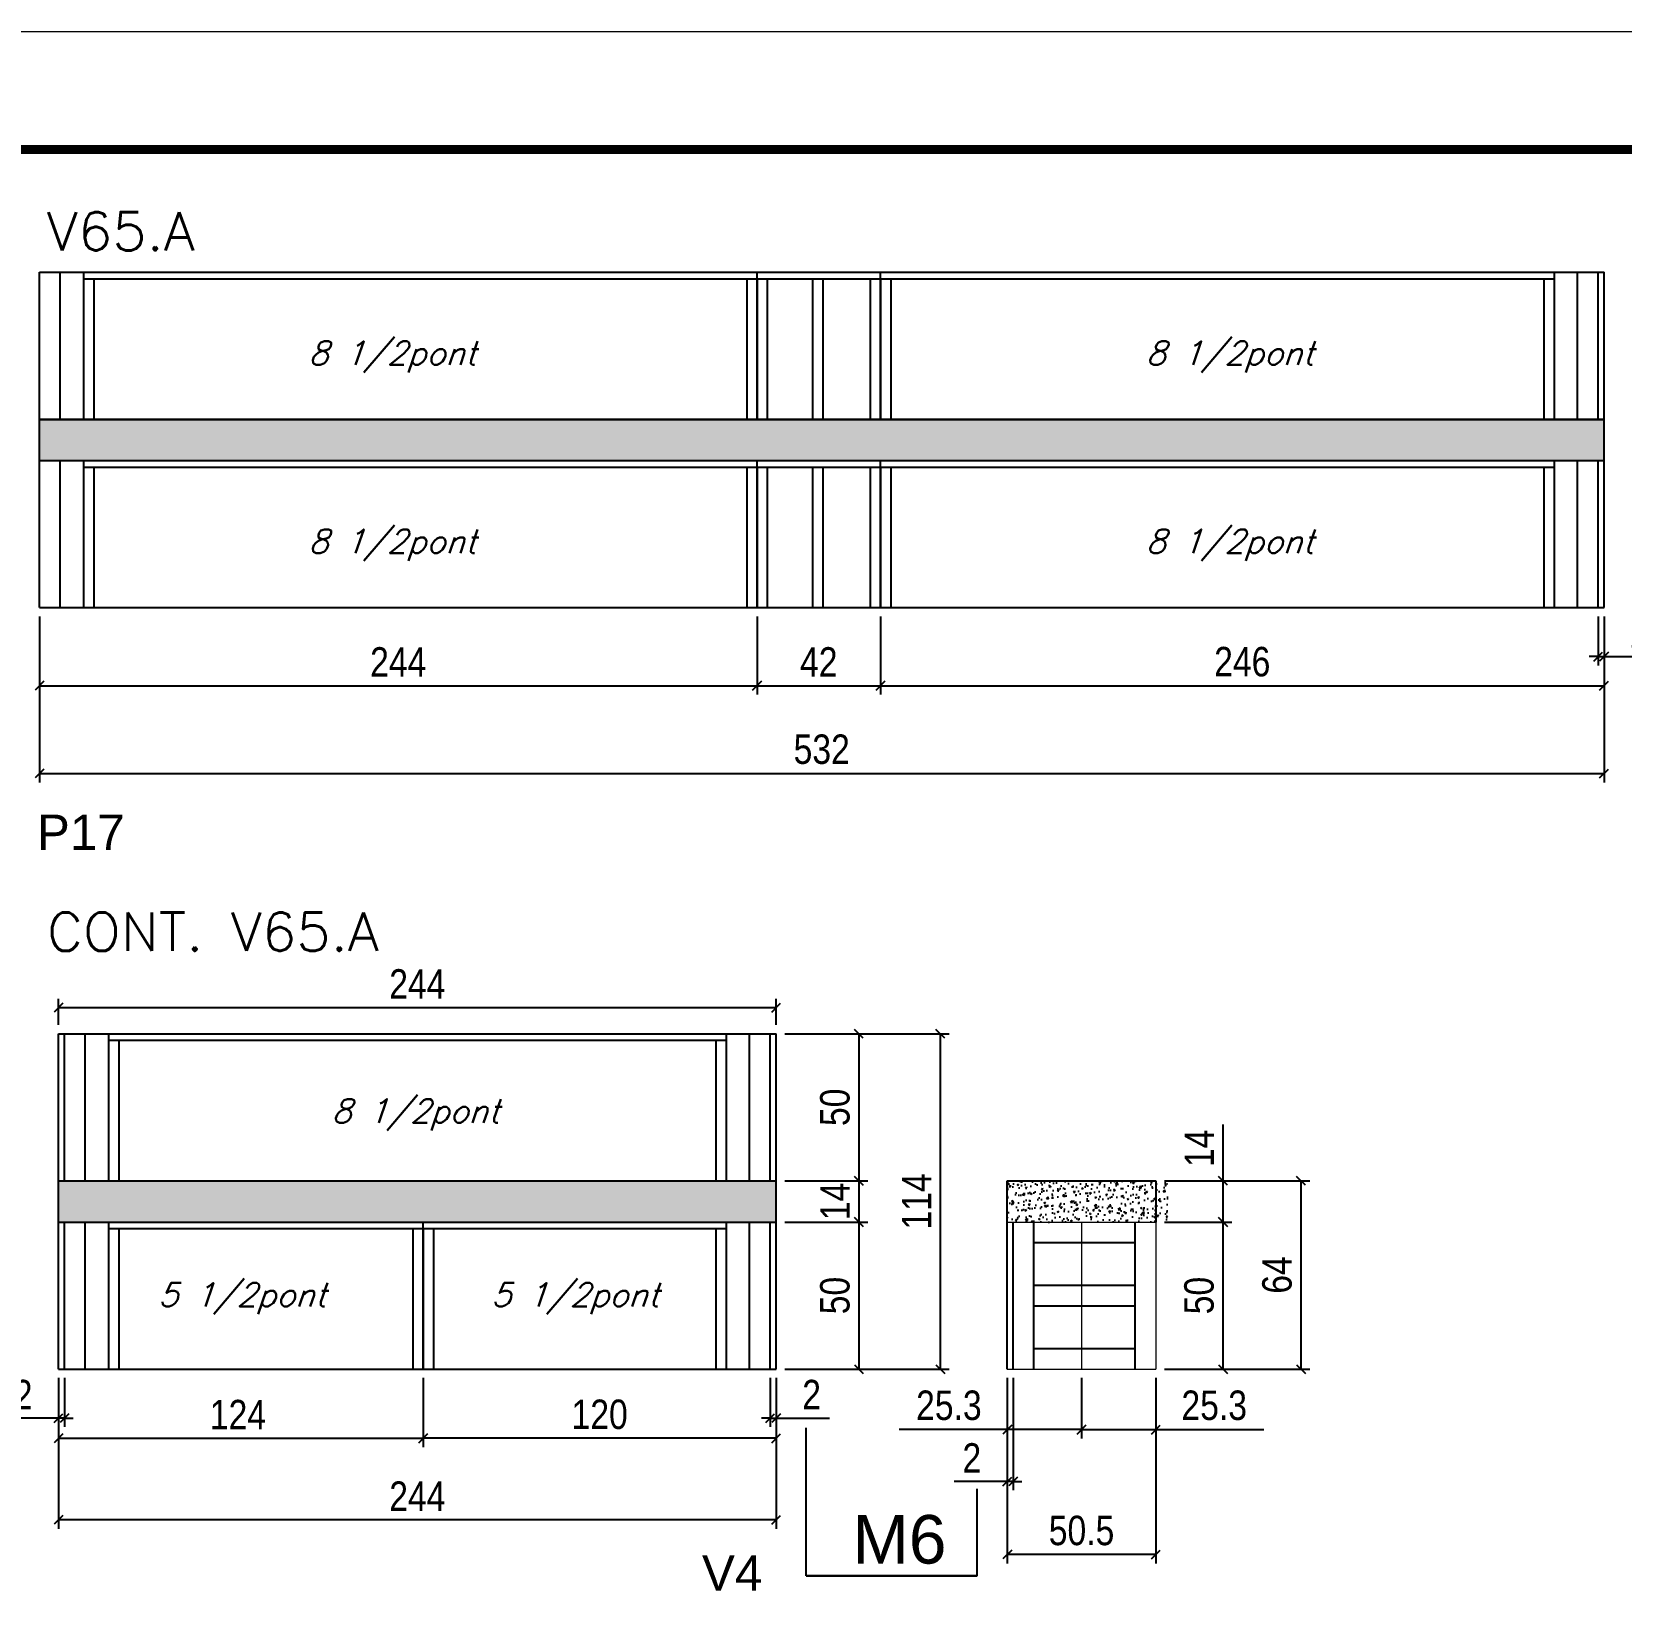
# Model space of a CAD drawing. Header units: millimetres. Extents: x 2921 to 9246, y 316 to 11751.
# Drawn here: x 8086 to 8626, y 1981 to 2514 of the extents above; entities that cross this region are included whole.
import ezdxf

# ---------------------------------------------------------------- set-up
doc = ezdxf.new("R2010")
doc.units = ezdxf.units.MM
doc.linetypes.add('DASHED', pattern=[0.75, 0.5, -0.25])
for name, color, linetype in [('1', 3, 'Continuous'), ('5', 5, 'Continuous'), ('COTA', 241, 'Continuous'), ('NOMENCLATURA', 7, 'Continuous'), ('Painéis', 200, 'Continuous'), ('SARR_2.2x7', 40, 'Continuous'), ('SARR_3.5x7', 81, 'Continuous'), ('texto', 7, 'Continuous')]:
    doc.layers.add(name, color=color, linetype=linetype)
for name, color, linetype, lineweight in [('Folhas', 255, 'Continuous', 9), ('SARRAFO DE PRESSAO', 251, 'DASHED', 9), ('Texto Seção', 7, 'Continuous', 15)]:
    doc.layers.add(name, color=color, linetype=linetype, lineweight=lineweight)
doc.styles.add('COTA TECNICA', font='techl___.ttf', dxfattribs={"height": 10})
doc.styles.add('REGUA-120', font='ROMANS.shx', dxfattribs={"height": 15})
doc.styles.add('Romans', font='romans.shx')
doc.styles.get("Standard").update_dxf_attribs({"font": 'arial.ttf'})
doc.dimstyles.new('PAINEL', dxfattribs={"dimtxt": 10, "dimasz": 3, "dimexe": 3, "dimexo": 3, "dimgap": 3, "dimtad": 1, "dimdec": 1, "dimzin": 12, "dimdsep": 46, "dimtxsty": 'COTA TECNICA', "dimblk1": 'OBLIQUE', "dimblk2": 'OBLIQUE', "dimsah": 1, "dimcen": 0.9, "dimclrd": 4, "dimclre": 4, "dimclrt": 240, "dimadec": 1, "dimazin": 3, "dimtfac": 1, "dimtdec": 1, "dimtmove": 0, "dimatfit": 3, "dimfxl": 1, "dimtolj": 1, "dimtzin": 12, "dimarcsym": 0})

# ---------------------------------------------------------------- blocks, each defined once
blk = doc.blocks.new('9999999999')
at = {"layer": 'Folhas'}
blk.add_lwpolyline([(98138.98, 34190.21), (99623.98, 34190.21), (99623.98, 35240.21), (98138.98, 35240.21)], close=True, dxfattribs=at)
at = {"layer": 'Folhas', "color": 30, "const_width": 3}
blk.add_lwpolyline([(98213.98, 34230.21), (99583.98, 34230.21), (99583.98, 35200.21), (98213.98, 35200.21)], close=True, dxfattribs=at)
blk = doc.blocks.new('_Oblique')
at = {"layer": '1', "color": 0, "lineweight": -2}
blk.add_line((-0.5, -0.5), (0.5, 0.5), dxfattribs=at)
blk = doc.blocks.new('*D631')
at = {"layer": 'COTA', "color": 4, "linetype": 'ByBlock', "lineweight": -2, "transparency": 16777216}
for p, q in [((8088.21, 2315.73), (8088.21, 2289.19)), ((8332.21, 2315.73), (8332.21, 2289.19)), ((8088.21, 2292.19), (8332.21, 2292.19))]:
    blk.add_line(p, q, dxfattribs=at)
at = {"layer": 'Defpoints', "color": 0, "linetype": 'ByBlock', "transparency": 16777216}
for p in [(8088.21, 2318.73), (8332.21, 2318.73), (8332.21, 2292.19)]:
    blk.add_point(p, dxfattribs=at)
at = {"layer": 'COTA', "color": 4, "linetype": 'ByBlock', "lineweight": -2, "transparency": 16777216, "xscale": 3, "yscale": 3, "zscale": 3, "rotation": 180}
blk.add_blockref('_Oblique', (8088.21, 2292.19), dxfattribs=at)
at = {"layer": 'COTA', "color": 4, "linetype": 'ByBlock', "lineweight": -2, "transparency": 16777216, "xscale": 3, "yscale": 3, "zscale": 3}
blk.add_blockref('_Oblique', (8332.21, 2292.19), dxfattribs=at)
at = {"layer": 'COTA', "color": 240, "linetype": 'ByBlock', "transparency": 16777216, "insert": (8210.21, 2300.27), "char_height": 10, "attachment_point": 5, "style": 'COTA TECNICA'}
blk.add_mtext('\\A1;244', dxfattribs=at)
blk = doc.blocks.new('*D632')
at = {"layer": 'COTA', "color": 4, "linetype": 'ByBlock', "lineweight": -2, "transparency": 16777216}
for p, q in [((8374.21, 2315.73), (8374.21, 2289.19)), ((8620.21, 2315.73), (8620.21, 2289.19)), ((8374.21, 2292.19), (8620.21, 2292.19))]:
    blk.add_line(p, q, dxfattribs=at)
at = {"layer": 'Defpoints', "color": 0, "linetype": 'ByBlock', "transparency": 16777216}
for p in [(8374.21, 2318.73), (8620.21, 2318.73), (8620.21, 2292.19)]:
    blk.add_point(p, dxfattribs=at)
at = {"layer": 'COTA', "color": 4, "linetype": 'ByBlock', "lineweight": -2, "transparency": 16777216, "xscale": 3, "yscale": 3, "zscale": 3, "rotation": 180}
blk.add_blockref('_Oblique', (8374.21, 2292.19), dxfattribs=at)
at = {"layer": 'COTA', "color": 4, "linetype": 'ByBlock', "lineweight": -2, "transparency": 16777216, "xscale": 3, "yscale": 3, "zscale": 3}
blk.add_blockref('_Oblique', (8620.21, 2292.19), dxfattribs=at)
at = {"layer": 'COTA', "color": 240, "linetype": 'ByBlock', "transparency": 16777216, "insert": (8497.21, 2300.3), "char_height": 10, "width": 210.731, "attachment_point": 5, "style": 'COTA TECNICA'}
blk.add_mtext('\\A1;246', dxfattribs=at)
blk = doc.blocks.new('*D1082')
at = {"layer": 'COTA', "color": 4, "linetype": 'ByBlock', "lineweight": -2, "transparency": 16777216}
for p, q in [((8088.21, 2315.73), (8088.21, 2259.31)), ((8620.21, 2315.73), (8620.21, 2259.31)), ((8088.21, 2262.31), (8620.21, 2262.31))]:
    blk.add_line(p, q, dxfattribs=at)
at = {"layer": 'Defpoints', "color": 0, "linetype": 'ByBlock', "transparency": 16777216}
for p in [(8088.21, 2318.73), (8620.21, 2318.73), (8620.21, 2262.31)]:
    blk.add_point(p, dxfattribs=at)
at = {"layer": 'COTA', "color": 4, "linetype": 'ByBlock', "lineweight": -2, "transparency": 16777216, "xscale": 3, "yscale": 3, "zscale": 3, "rotation": 180}
blk.add_blockref('_Oblique', (8088.21, 2262.31), dxfattribs=at)
at = {"layer": 'COTA', "color": 4, "linetype": 'ByBlock', "lineweight": -2, "transparency": 16777216, "xscale": 3, "yscale": 3, "zscale": 3}
blk.add_blockref('_Oblique', (8620.21, 2262.31), dxfattribs=at)
at = {"layer": 'COTA', "color": 240, "linetype": 'ByBlock', "transparency": 16777216, "insert": (8354.21, 2270.53), "char_height": 10, "attachment_point": 5, "style": 'COTA TECNICA'}
blk.add_mtext('\\A1;532', dxfattribs=at)
blk = doc.blocks.new('*D633')
at = {"layer": 'COTA', "color": 4, "linetype": 'ByBlock', "lineweight": -2, "transparency": 16777216}
for p, q in [((8332.21, 2315.73), (8332.21, 2289.19)), ((8374.21, 2315.73), (8374.21, 2289.19)), ((8332.21, 2292.19), (8374.21, 2292.19))]:
    blk.add_line(p, q, dxfattribs=at)
at = {"layer": 'Defpoints', "color": 0, "linetype": 'ByBlock', "transparency": 16777216}
for p in [(8332.21, 2318.73), (8374.21, 2318.73), (8374.21, 2292.19)]:
    blk.add_point(p, dxfattribs=at)
at = {"layer": 'COTA', "color": 4, "linetype": 'ByBlock', "lineweight": -2, "transparency": 16777216, "xscale": 3, "yscale": 3, "zscale": 3, "rotation": 180}
blk.add_blockref('_Oblique', (8332.21, 2292.19), dxfattribs=at)
at = {"layer": 'COTA', "color": 4, "linetype": 'ByBlock', "lineweight": -2, "transparency": 16777216, "xscale": 3, "yscale": 3, "zscale": 3}
blk.add_blockref('_Oblique', (8374.21, 2292.19), dxfattribs=at)
at = {"layer": 'COTA', "color": 240, "linetype": 'ByBlock', "transparency": 16777216, "insert": (8353.21, 2300.27), "char_height": 10, "attachment_point": 5, "style": 'COTA TECNICA'}
blk.add_mtext('\\A1;42', dxfattribs=at)
blk = doc.blocks.new('*D635')
at = {"layer": 'COTA', "color": 4, "linetype": 'ByBlock', "lineweight": -2, "transparency": 16777216}
for p, q in [((8618.21, 2315.73), (8618.21, 2299.07)), ((8620.21, 2315.73), (8620.21, 2299.07)), ((8618.21, 2302.07), (8615.21, 2302.07)), ((8618.21, 2302.07), (8620.21, 2302.07)), ((8620.21, 2302.07), (8638.32, 2302.07))]:
    blk.add_line(p, q, dxfattribs=at)
at = {"layer": 'Defpoints', "color": 0, "linetype": 'ByBlock', "transparency": 16777216}
for p in [(8618.21, 2318.73), (8620.21, 2318.73), (8620.21, 2302.07)]:
    blk.add_point(p, dxfattribs=at)
at = {"layer": 'COTA', "color": 4, "linetype": 'ByBlock', "lineweight": -2, "transparency": 16777216, "xscale": 3, "yscale": 3, "zscale": 3}
blk.add_blockref('_Oblique', (8618.21, 2302.07), dxfattribs=at)
at = {"layer": 'COTA', "color": 4, "linetype": 'ByBlock', "lineweight": -2, "transparency": 16777216, "xscale": 3, "yscale": 3, "zscale": 3, "rotation": 180}
blk.add_blockref('_Oblique', (8620.21, 2302.07), dxfattribs=at)
at = {"layer": 'COTA', "color": 240, "linetype": 'ByBlock', "transparency": 16777216, "insert": (8632.27, 2310.07), "char_height": 10, "attachment_point": 5, "style": 'COTA TECNICA'}
blk.add_mtext('\\A1;2', dxfattribs=at)
blk = doc.blocks.new('*D649')
at = {"layer": 'Defpoints', "color": 0, "transparency": 16777216}
for p in [(8338.71, 2173.85), (8338.71, 2059.85), (8394.53, 2059.85)]:
    blk.add_point(p, dxfattribs=at)
at = {"layer": 'Painéis', "color": 4, "lineweight": -2, "transparency": 16777216}
for p, q in [((8341.71, 2173.85), (8397.53, 2173.85)), ((8394.53, 2173.85), (8394.53, 2059.85)), ((8341.71, 2059.85), (8397.53, 2059.85))]:
    blk.add_line(p, q, dxfattribs=at)
at = {"layer": 'Painéis', "color": 4, "lineweight": -2, "transparency": 16777216, "xscale": 3, "yscale": 3, "zscale": 3}
for p, rotation in [((8394.53, 2173.85), 90), ((8394.53, 2059.85), 270)]:
    blk.add_blockref('_Oblique', p, dxfattribs=dict(at, rotation=rotation))
at = {"layer": 'Painéis', "color": 240, "lineweight": 5, "transparency": 16777216, "insert": (8386.46, 2116.85), "char_height": 10, "attachment_point": 5, "rotation": 90, "style": 'COTA TECNICA'}
blk.add_mtext('\\A1;114', dxfattribs=at)
blk = doc.blocks.new('*D650')
at = {"layer": 'COTA', "color": 4, "linetype": 'ByBlock', "lineweight": -2, "transparency": 16777216}
for p, q in [((8094.71, 2056.85), (8094.71, 2033.31)), ((8218.71, 2056.85), (8218.71, 2033.31)), ((8094.71, 2036.31), (8218.71, 2036.31))]:
    blk.add_line(p, q, dxfattribs=at)
at = {"layer": 'Defpoints', "color": 0, "linetype": 'ByBlock', "transparency": 16777216}
for p in [(8094.71, 2059.85), (8218.71, 2059.85), (8218.71, 2036.31)]:
    blk.add_point(p, dxfattribs=at)
at = {"layer": 'COTA', "color": 4, "linetype": 'ByBlock', "lineweight": -2, "transparency": 16777216, "xscale": 3, "yscale": 3, "zscale": 3, "rotation": 180}
blk.add_blockref('_Oblique', (8094.71, 2036.31), dxfattribs=at)
at = {"layer": 'COTA', "color": 4, "linetype": 'ByBlock', "lineweight": -2, "transparency": 16777216, "xscale": 3, "yscale": 3, "zscale": 3}
blk.add_blockref('_Oblique', (8218.71, 2036.31), dxfattribs=at)
at = {"layer": 'COTA', "color": 240, "linetype": 'ByBlock', "transparency": 16777216, "insert": (8155.71, 2044.38), "char_height": 10, "width": 165.5951, "attachment_point": 5, "style": 'COTA TECNICA'}
blk.add_mtext('\\A1;124 ', dxfattribs=at)
blk = doc.blocks.new('*D651')
at = {"layer": 'COTA', "color": 4, "lineweight": -2, "transparency": 16777216}
for p, q in [((8218.71, 2056.85), (8218.71, 2033.31)), ((8338.71, 2056.85), (8338.71, 2033.31)), ((8338.71, 2036.31), (8218.71, 2036.31))]:
    blk.add_line(p, q, dxfattribs=at)
at = {"layer": 'Defpoints', "color": 0, "transparency": 16777216}
for p in [(8218.71, 2059.85), (8338.71, 2059.85), (8218.71, 2036.31)]:
    blk.add_point(p, dxfattribs=at)
at = {"layer": 'COTA', "color": 4, "lineweight": -2, "transparency": 16777216, "xscale": 3, "yscale": 3, "zscale": 3, "rotation": 180}
blk.add_blockref('_Oblique', (8218.71, 2036.31), dxfattribs=at)
at = {"layer": 'COTA', "color": 4, "lineweight": -2, "transparency": 16777216, "xscale": 3, "yscale": 3, "zscale": 3}
blk.add_blockref('_Oblique', (8338.71, 2036.31), dxfattribs=at)
at = {"layer": 'COTA', "color": 240, "transparency": 16777216, "insert": (8278.71, 2044.41), "char_height": 10, "attachment_point": 5, "style": 'COTA TECNICA'}
blk.add_mtext('\\A1;120', dxfattribs=at)
blk = doc.blocks.new('*D652')
at = {"layer": 'Defpoints', "color": 0, "transparency": 16777216}
for p in [(8094.71, 2059.85), (8338.71, 2059.85), (8094.71, 2008.58)]:
    blk.add_point(p, dxfattribs=at)
at = {"layer": 'Painéis', "color": 4, "lineweight": -2, "transparency": 16777216}
for p, q in [((8094.71, 2056.85), (8094.71, 2005.58)), ((8338.71, 2056.85), (8338.71, 2005.58)), ((8338.71, 2008.58), (8094.71, 2008.58))]:
    blk.add_line(p, q, dxfattribs=at)
at = {"layer": 'Painéis', "color": 4, "lineweight": -2, "transparency": 16777216, "xscale": 3, "yscale": 3, "zscale": 3, "rotation": 180}
blk.add_blockref('_Oblique', (8094.71, 2008.58), dxfattribs=at)
at = {"layer": 'Painéis', "color": 4, "lineweight": -2, "transparency": 16777216, "xscale": 3, "yscale": 3, "zscale": 3}
blk.add_blockref('_Oblique', (8338.71, 2008.58), dxfattribs=at)
at = {"layer": 'Painéis', "color": 240, "lineweight": 5, "transparency": 16777216, "insert": (8216.71, 2016.66), "char_height": 10, "attachment_point": 5, "style": 'COTA TECNICA'}
blk.add_mtext('\\A1;244', dxfattribs=at)
blk = doc.blocks.new('*D653')
at = {"layer": 'COTA', "color": 4, "linetype": 'ByBlock', "lineweight": -2, "transparency": 16777216}
for p, q in [((8094.71, 2056.85), (8094.71, 2040.19)), ((8096.71, 2056.85), (8096.71, 2040.19)), ((8094.71, 2043.19), (8076.6, 2043.19)), ((8096.71, 2043.19), (8094.71, 2043.19)), ((8096.71, 2043.19), (8099.71, 2043.19))]:
    blk.add_line(p, q, dxfattribs=at)
at = {"layer": 'Defpoints', "color": 0, "linetype": 'ByBlock', "transparency": 16777216}
for p in [(8094.71, 2059.85), (8096.71, 2059.85), (8094.71, 2043.19)]:
    blk.add_point(p, dxfattribs=at)
at = {"layer": 'COTA', "color": 4, "linetype": 'ByBlock', "lineweight": -2, "transparency": 16777216, "xscale": 3, "yscale": 3, "zscale": 3}
blk.add_blockref('_Oblique', (8094.71, 2043.19), dxfattribs=at)
at = {"layer": 'COTA', "color": 4, "linetype": 'ByBlock', "lineweight": -2, "transparency": 16777216, "xscale": 3, "yscale": 3, "zscale": 3, "rotation": 180}
blk.add_blockref('_Oblique', (8096.71, 2043.19), dxfattribs=at)
at = {"layer": 'COTA', "color": 240, "linetype": 'ByBlock', "transparency": 16777216, "insert": (8082.66, 2051.19), "char_height": 10, "attachment_point": 5, "style": 'COTA TECNICA'}
blk.add_mtext('\\A1;2', dxfattribs=at)
blk = doc.blocks.new('*D640')
at = {"layer": 'Defpoints', "color": 0, "transparency": 16777216}
for p in [(8094.71, 2182.72), (8094.71, 2173.85), (8338.71, 2173.85)]:
    blk.add_point(p, dxfattribs=at)
at = {"layer": 'Painéis', "color": 4, "lineweight": -2, "transparency": 16777216}
for p, q in [((8094.71, 2176.85), (8094.71, 2185.72)), ((8338.71, 2176.85), (8338.71, 2185.72)), ((8338.71, 2182.72), (8094.71, 2182.72))]:
    blk.add_line(p, q, dxfattribs=at)
at = {"layer": 'Painéis', "color": 4, "lineweight": -2, "transparency": 16777216, "xscale": 3, "yscale": 3, "zscale": 3, "rotation": 180}
blk.add_blockref('_Oblique', (8094.71, 2182.72), dxfattribs=at)
at = {"layer": 'Painéis', "color": 4, "lineweight": -2, "transparency": 16777216, "xscale": 3, "yscale": 3, "zscale": 3}
blk.add_blockref('_Oblique', (8338.71, 2182.72), dxfattribs=at)
at = {"layer": 'Painéis', "color": 240, "lineweight": 5, "transparency": 16777216, "insert": (8216.71, 2190.8), "char_height": 10, "attachment_point": 5, "style": 'COTA TECNICA'}
blk.add_mtext('\\A1;244', dxfattribs=at)
blk = doc.blocks.new('*D641')
at = {"layer": 'COTA', "color": 4, "linetype": 'ByBlock', "lineweight": -2, "transparency": 16777216}
for p, q in [((8417.31, 2056.85), (8417.31, 2018.65)), ((8419.31, 2056.85), (8419.31, 2018.65)), ((8417.31, 2021.65), (8399.2, 2021.65)), ((8419.31, 2021.65), (8417.31, 2021.65)), ((8419.31, 2021.65), (8422.31, 2021.65))]:
    blk.add_line(p, q, dxfattribs=at)
at = {"layer": 'Defpoints', "color": 0, "linetype": 'ByBlock', "transparency": 16777216}
for p in [(8417.31, 2059.85), (8419.31, 2059.85), (8417.31, 2021.65)]:
    blk.add_point(p, dxfattribs=at)
at = {"layer": 'COTA', "color": 4, "linetype": 'ByBlock', "lineweight": -2, "transparency": 16777216, "xscale": 3, "yscale": 3, "zscale": 3}
blk.add_blockref('_Oblique', (8417.31, 2021.65), dxfattribs=at)
at = {"layer": 'COTA', "color": 4, "linetype": 'ByBlock', "lineweight": -2, "transparency": 16777216, "xscale": 3, "yscale": 3, "zscale": 3, "rotation": 180}
blk.add_blockref('_Oblique', (8419.31, 2021.65), dxfattribs=at)
at = {"layer": 'COTA', "color": 240, "linetype": 'ByBlock', "transparency": 16777216, "insert": (8405.26, 2029.65), "char_height": 10, "attachment_point": 5, "style": 'COTA TECNICA'}
blk.add_mtext('\\A1;2', dxfattribs=at)
blk = doc.blocks.new('*D1083')
at = {"layer": 'Defpoints', "color": 0, "transparency": 16777216}
for p in [(8417.31, 2059.85), (8442.56, 2059.85), (8442.56, 2039.28)]:
    blk.add_point(p, dxfattribs=at)
at = {"layer": 'Painéis', "color": 4, "lineweight": -2, "transparency": 16777216}
for p, q in [((8417.31, 2056.85), (8417.31, 2036.28)), ((8442.56, 2056.85), (8442.56, 2036.28)), ((8417.31, 2039.28), (8380.59, 2039.28)), ((8442.56, 2039.28), (8417.31, 2039.28))]:
    blk.add_line(p, q, dxfattribs=at)
at = {"layer": 'Painéis', "color": 4, "lineweight": -2, "transparency": 16777216, "xscale": 3, "yscale": 3, "zscale": 3, "rotation": 180}
blk.add_blockref('_Oblique', (8417.31, 2039.28), dxfattribs=at)
at = {"layer": 'Painéis', "color": 4, "lineweight": -2, "transparency": 16777216, "xscale": 3, "yscale": 3, "zscale": 3}
blk.add_blockref('_Oblique', (8442.56, 2039.28), dxfattribs=at)
at = {"layer": 'Painéis', "color": 240, "lineweight": 5, "transparency": 16777216, "insert": (8397.45, 2047.49), "char_height": 10, "attachment_point": 5, "style": 'COTA TECNICA'}
blk.add_mtext('\\A1;25.3', dxfattribs=at)
blk = doc.blocks.new('*D1084')
at = {"layer": 'Defpoints', "color": 0, "transparency": 16777216}
for p in [(8442.56, 2059.85), (8467.81, 2059.85), (8442.56, 2039.28)]:
    blk.add_point(p, dxfattribs=at)
at = {"layer": 'Painéis', "color": 4, "lineweight": -2, "transparency": 16777216}
for p, q in [((8442.56, 2056.85), (8442.56, 2036.28)), ((8467.81, 2056.85), (8467.81, 2036.28)), ((8442.56, 2039.28), (8467.81, 2039.28)), ((8467.81, 2039.28), (8504.53, 2039.28))]:
    blk.add_line(p, q, dxfattribs=at)
at = {"layer": 'Painéis', "color": 4, "lineweight": -2, "transparency": 16777216, "xscale": 3, "yscale": 3, "zscale": 3, "rotation": 180}
blk.add_blockref('_Oblique', (8442.56, 2039.28), dxfattribs=at)
at = {"layer": 'Painéis', "color": 4, "lineweight": -2, "transparency": 16777216, "xscale": 3, "yscale": 3, "zscale": 3}
blk.add_blockref('_Oblique', (8467.81, 2039.28), dxfattribs=at)
at = {"layer": 'Painéis', "color": 240, "lineweight": 5, "transparency": 16777216, "insert": (8487.67, 2047.49), "char_height": 10, "attachment_point": 5, "style": 'COTA TECNICA'}
blk.add_mtext('\\A1;25.3', dxfattribs=at)
blk = doc.blocks.new('*D642')
at = {"layer": 'Defpoints', "color": 0, "transparency": 16777216}
for p in [(8417.31, 2059.85), (8467.81, 2059.85), (8417.31, 1996.81)]:
    blk.add_point(p, dxfattribs=at)
at = {"layer": 'Painéis', "color": 4, "lineweight": -2, "transparency": 16777216}
for p, q in [((8417.31, 2056.85), (8417.31, 1993.81)), ((8467.81, 2056.85), (8467.81, 1993.81)), ((8467.81, 1996.81), (8417.31, 1996.81))]:
    blk.add_line(p, q, dxfattribs=at)
at = {"layer": 'Painéis', "color": 4, "lineweight": -2, "transparency": 16777216, "xscale": 3, "yscale": 3, "zscale": 3, "rotation": 180}
blk.add_blockref('_Oblique', (8417.31, 1996.81), dxfattribs=at)
at = {"layer": 'Painéis', "color": 4, "lineweight": -2, "transparency": 16777216, "xscale": 3, "yscale": 3, "zscale": 3}
blk.add_blockref('_Oblique', (8467.81, 1996.81), dxfattribs=at)
at = {"layer": 'Painéis', "color": 240, "lineweight": 5, "transparency": 16777216, "insert": (8442.56, 2004.92), "char_height": 10, "attachment_point": 5, "style": 'COTA TECNICA'}
blk.add_mtext('\\A1;50.5', dxfattribs=at)
blk = doc.blocks.new('*D643')
at = {"layer": 'COTA', "color": 4, "linetype": 'ByBlock', "lineweight": -2, "transparency": 16777216}
for p, q in [((8336.71, 2056.85), (8336.71, 2040.19)), ((8338.71, 2056.85), (8338.71, 2040.19)), ((8336.71, 2043.19), (8333.71, 2043.19)), ((8336.71, 2043.19), (8338.71, 2043.19)), ((8338.71, 2043.19), (8356.82, 2043.19))]:
    blk.add_line(p, q, dxfattribs=at)
at = {"layer": 'Defpoints', "color": 0, "linetype": 'ByBlock', "transparency": 16777216}
for p in [(8336.71, 2059.85), (8338.71, 2059.85), (8338.71, 2043.19)]:
    blk.add_point(p, dxfattribs=at)
at = {"layer": 'COTA', "color": 4, "linetype": 'ByBlock', "lineweight": -2, "transparency": 16777216, "xscale": 3, "yscale": 3, "zscale": 3}
blk.add_blockref('_Oblique', (8336.71, 2043.19), dxfattribs=at)
at = {"layer": 'COTA', "color": 4, "linetype": 'ByBlock', "lineweight": -2, "transparency": 16777216, "xscale": 3, "yscale": 3, "zscale": 3, "rotation": 180}
blk.add_blockref('_Oblique', (8338.71, 2043.19), dxfattribs=at)
at = {"layer": 'COTA', "color": 240, "linetype": 'ByBlock', "transparency": 16777216, "insert": (8350.77, 2051.19), "char_height": 10, "attachment_point": 5, "style": 'COTA TECNICA'}
blk.add_mtext('\\A1;2', dxfattribs=at)
blk = doc.blocks.new('*D1085')
at = {"layer": 'Defpoints', "color": 0, "transparency": 16777216}
for p in [(8338.71, 2109.85), (8338.71, 2059.85), (8366.85, 2059.85)]:
    blk.add_point(p, dxfattribs=at)
at = {"layer": 'Painéis', "color": 4, "lineweight": -2, "transparency": 16777216}
for p, q in [((8341.71, 2109.85), (8369.85, 2109.85)), ((8366.85, 2109.85), (8366.85, 2059.85)), ((8341.71, 2059.85), (8369.85, 2059.85))]:
    blk.add_line(p, q, dxfattribs=at)
at = {"layer": 'Painéis', "color": 4, "lineweight": -2, "transparency": 16777216, "xscale": 3, "yscale": 3, "zscale": 3}
for p, rotation in [((8366.85, 2109.85), 90), ((8366.85, 2059.85), 270)]:
    blk.add_blockref('_Oblique', p, dxfattribs=dict(at, rotation=rotation))
at = {"layer": 'Painéis', "color": 240, "lineweight": 5, "transparency": 16777216, "insert": (8358.74, 2084.85), "char_height": 10, "attachment_point": 5, "rotation": 90, "style": 'COTA TECNICA'}
blk.add_mtext('\\A1;50', dxfattribs=at)
blk = doc.blocks.new('*D1086')
at = {"layer": 'Defpoints', "color": 0, "transparency": 16777216}
for p in [(8338.71, 2173.85), (8338.71, 2123.85), (8366.85, 2123.85)]:
    blk.add_point(p, dxfattribs=at)
at = {"layer": 'Painéis', "color": 4, "lineweight": -2, "transparency": 16777216}
for p, q in [((8341.71, 2173.85), (8369.85, 2173.85)), ((8366.85, 2173.85), (8366.85, 2123.85)), ((8341.71, 2123.85), (8369.85, 2123.85))]:
    blk.add_line(p, q, dxfattribs=at)
at = {"layer": 'Painéis', "color": 4, "lineweight": -2, "transparency": 16777216, "xscale": 3, "yscale": 3, "zscale": 3}
for p, rotation in [((8366.85, 2173.85), 90), ((8366.85, 2123.85), 270)]:
    blk.add_blockref('_Oblique', p, dxfattribs=dict(at, rotation=rotation))
at = {"layer": 'Painéis', "color": 240, "lineweight": 5, "transparency": 16777216, "insert": (8358.74, 2148.85), "char_height": 10, "attachment_point": 5, "rotation": 90, "style": 'COTA TECNICA'}
blk.add_mtext('\\A1;50', dxfattribs=at)
blk = doc.blocks.new('*D1087')
at = {"layer": 'Defpoints', "color": 0, "transparency": 16777216}
for p in [(8338.71, 2123.85), (8338.71, 2109.85), (8366.85, 2109.85)]:
    blk.add_point(p, dxfattribs=at)
at = {"layer": 'Painéis', "color": 4, "lineweight": -2, "transparency": 16777216}
for p, q in [((8341.71, 2123.85), (8369.85, 2123.85)), ((8366.85, 2123.85), (8366.85, 2109.85)), ((8341.71, 2109.85), (8369.85, 2109.85))]:
    blk.add_line(p, q, dxfattribs=at)
at = {"layer": 'Painéis', "color": 4, "lineweight": -2, "transparency": 16777216, "xscale": 3, "yscale": 3, "zscale": 3}
for p, rotation in [((8366.85, 2123.85), 90), ((8366.85, 2109.85), 270)]:
    blk.add_blockref('_Oblique', p, dxfattribs=dict(at, rotation=rotation))
at = {"layer": 'Painéis', "color": 240, "lineweight": 5, "transparency": 16777216, "insert": (8358.77, 2116.85), "char_height": 10, "attachment_point": 5, "rotation": 90, "style": 'COTA TECNICA'}
blk.add_mtext('\\A1;14', dxfattribs=at)
blk = doc.blocks.new('*D1088')
at = {"layer": 'Defpoints', "color": 0, "transparency": 16777216}
for p in [(8467.81, 2109.85), (8490.66, 2109.85), (8467.81, 2059.85)]:
    blk.add_point(p, dxfattribs=at)
at = {"layer": 'Painéis', "color": 4, "lineweight": -2, "transparency": 16777216}
for p, q in [((8470.81, 2109.85), (8493.66, 2109.85)), ((8490.66, 2059.85), (8490.66, 2109.85)), ((8470.81, 2059.85), (8493.66, 2059.85))]:
    blk.add_line(p, q, dxfattribs=at)
at = {"layer": 'Painéis', "color": 4, "lineweight": -2, "transparency": 16777216, "xscale": 3, "yscale": 3, "zscale": 3}
for p, rotation in [((8490.66, 2109.85), 90), ((8490.66, 2059.85), 270)]:
    blk.add_blockref('_Oblique', p, dxfattribs=dict(at, rotation=rotation))
at = {"layer": 'Painéis', "color": 240, "lineweight": 5, "transparency": 16777216, "insert": (8482.55, 2084.85), "char_height": 10, "attachment_point": 5, "rotation": 90, "style": 'COTA TECNICA'}
blk.add_mtext('\\A1;50', dxfattribs=at)
blk = doc.blocks.new('*D1089')
at = {"layer": 'Defpoints', "color": 0, "transparency": 16777216}
for p in [(8467.81, 2123.85), (8490.66, 2123.85), (8467.81, 2109.85)]:
    blk.add_point(p, dxfattribs=at)
at = {"layer": 'Painéis', "color": 4, "lineweight": -2, "transparency": 16777216}
for p, q in [((8490.66, 2123.85), (8490.66, 2142.97)), ((8470.81, 2123.85), (8493.66, 2123.85)), ((8490.66, 2109.85), (8490.66, 2123.85)), ((8470.81, 2109.85), (8493.66, 2109.85))]:
    blk.add_line(p, q, dxfattribs=at)
at = {"layer": 'Painéis', "color": 4, "lineweight": -2, "transparency": 16777216, "xscale": 3, "yscale": 3, "zscale": 3}
for p, rotation in [((8490.66, 2123.85), 90), ((8490.66, 2109.85), 270)]:
    blk.add_blockref('_Oblique', p, dxfattribs=dict(at, rotation=rotation))
at = {"layer": 'Painéis', "color": 240, "lineweight": 5, "transparency": 16777216, "insert": (8482.59, 2134.91), "char_height": 10, "attachment_point": 5, "rotation": 90, "style": 'COTA TECNICA'}
blk.add_mtext('\\A1;14', dxfattribs=at)
blk = doc.blocks.new('*D1090')
at = {"layer": 'Defpoints', "color": 0, "transparency": 16777216}
for p in [(8467.81, 2123.85), (8467.81, 2059.85), (8517.17, 2059.85)]:
    blk.add_point(p, dxfattribs=at)
at = {"layer": 'Painéis', "color": 4, "lineweight": -2, "transparency": 16777216}
for p, q in [((8470.81, 2123.85), (8520.17, 2123.85)), ((8517.17, 2123.85), (8517.17, 2059.85)), ((8470.81, 2059.85), (8520.17, 2059.85))]:
    blk.add_line(p, q, dxfattribs=at)
at = {"layer": 'Painéis', "color": 4, "lineweight": -2, "transparency": 16777216, "xscale": 3, "yscale": 3, "zscale": 3}
for p, rotation in [((8517.17, 2123.85), 90), ((8517.17, 2059.85), 270)]:
    blk.add_blockref('_Oblique', p, dxfattribs=dict(at, rotation=rotation))
at = {"layer": 'Painéis', "color": 240, "lineweight": 5, "transparency": 16777216, "insert": (8509.07, 2091.85), "char_height": 10, "attachment_point": 5, "rotation": 90, "style": 'COTA TECNICA'}
blk.add_mtext('\\A1;64', dxfattribs=at)

msp = doc.modelspace()

# ---------------------------------------------------------------- hatches: boundary and pattern name
at = {"layer": 'COTA', "linetype": 'ByBlock'}
h = msp.add_hatch(dxfattribs=at)
h.set_pattern_fill('AR-CONC', color=256, scale=0.03)
h.set_pattern_definition([(50, (-123627.25, -31515.22), (5.46554007, -0.47817257), [0.5715, -6.2865]), (355, (-123627.25, -31515.22), (-1.05730264, 5.73170536), [0.4572, -5.02921753]), (100.4514447, (-123626.795, -31515.26), (4.40823741, 5.25353256), [0.48570026, -5.34270734]), (46.1842, (-123627.25, -31513.696), (8.13237123, -1.26126984), [0.85725, -9.42975]), (96.6355576, (-123626.5725, -31513.801), (7.122124, 7.42278374), [0.7285507, -8.01406824]), (351.184151, (-123627.25, -31513.696), (7.122124, 7.42278374), [0.685799, -7.54379196]), (21, (-123626.488, -31514.077), (4.54843174, -3.06795595), [0.5715, -6.2865]), (326, (-123626.488, -31514.077), (1.85406085, 5.52563898), [0.4572, -5.0292]), (71.451445, (-123626.109, -31514.3326), (6.40249258, 2.45768307), [0.48570026, -5.34269813]), (37.5, (-123627.2502, -31515.22), (0.092658098, 2.536651166), [0, -4.96824, 0, -5.1054, 0, -5.04825]), (7.5, (-123627.2502, -31515.22), (2.004589875, 3.005417245), [0, -2.91084, 0, -4.85394, 0, -1.92405]), (327.5, (-123628.9495, -31515.22), (4.067717855, -0.17186232), [0, -1.905, 0, -5.9436, 0, -7.8867]), (317.5, (-123629.7115, -31515.22), (4.44387544, 0.76279473), [0, -2.4765, 0, -3.94716, 0, -5.6007])])
h.paths.add_polyline_path([(8088.21, 2382.73), (8088.21, 2368.73), (8620.21, 2368.73), (8620.21, 2382.73)])
h = msp.add_hatch(dxfattribs=at)
h.set_pattern_fill('AR-CONC', color=256, scale=0.03)
h.set_pattern_definition([(50, (6459.9916, -14431.979), (5.4655401, -0.4781726), [0.5715, -6.2865]), (355, (6459.9916, -14431.979), (-1.0573026, 5.7317054), [0.4572, -5.0292175]), (100.451445, (6460.447, -14432.019), (4.4082374, 5.2535326), [0.4857003, -5.3427073]), (46.1842, (6459.9916, -14430.455), (8.1323712, -1.2612698), [0.85725, -9.42975]), (96.63556, (6460.669, -14430.56), (7.122124, 7.4227837), [0.7285507, -8.0140682]), (351.18415, (6459.9916, -14430.455), (7.122124, 7.4227837), [0.685799, -7.543792]), (21, (6460.7536, -14430.836), (4.5484317, -3.067956), [0.5715, -6.2865]), (326, (6460.7536, -14430.836), (1.8540609, 5.525639), [0.4572, -5.0292]), (71.451445, (6461.1326, -14431.092), (6.4024926, 2.457683), [0.4857003, -5.3426981]), (37.5, (6459.9916, -14431.9791), (0.0926581, 2.53665117), [0, -4.96824, 0, -5.1054, 0, -5.04825]), (7.5, (6459.9916, -14431.9791), (2.00458988, 3.00541724), [0, -2.91084, 0, -4.85394, 0, -1.92405]), (327.5, (6458.2923, -14431.9791), (4.06771786, -0.17186232), [0, -1.905, 0, -5.9436, 0, -7.8867]), (317.5, (6457.5303, -14431.979), (4.44387544, 0.7627947), [0, -2.4765, 0, -3.94716, 0, -5.6007])])
h.paths.add_polyline_path([(8338.71, 2109.85), (8338.71, 2123.85), (8094.71, 2123.85), (8094.71, 2109.85)])
h = msp.add_hatch(dxfattribs=at)
h.set_pattern_fill('AR-CONC', color=256, scale=0.03)
h.set_pattern_definition([(50, (7676.1307, -6362.248), (5.46554, -0.4781726), [0.5715, -6.2865]), (355, (7676.131, -6362.248), (-1.0573026, 5.7317054), [0.4572, -5.0292175]), (100.451445, (7676.586, -6362.2876), (4.4082374, 5.2535326), [0.4857003, -5.3427073]), (46.1842, (7676.131, -6360.724), (8.132371, -1.26127), [0.85725, -9.42975]), (96.63556, (7676.8084, -6360.829), (7.122124, 7.422784), [0.728551, -8.014068]), (351.18415, (7676.131, -6360.724), (7.122124, 7.422784), [0.685799, -7.543792]), (21, (7676.8927, -6361.105), (4.5484317, -3.067956), [0.5715, -6.2865]), (326, (7676.893, -6361.105), (1.854061, 5.525639), [0.4572, -5.0292]), (71.451445, (7677.272, -6361.3604), (6.4024926, 2.457683), [0.4857003, -5.342698]), (37.5, (7676.1307, -6362.2478), (0.0926581, 2.53665117), [0, -4.96824, 0, -5.1054, 0, -5.04825]), (7.5, (7676.1307, -6362.2478), (2.0045899, 3.00541724), [0, -2.91084, 0, -4.85394, 0, -1.92405]), (327.5, (7674.4315, -6362.2478), (4.06771786, -0.1718623), [0, -1.905, 0, -5.9436, 0, -7.8867]), (317.5, (7673.6695, -6362.2478), (4.4438754, 0.7627947), [0, -2.4765, 0, -3.94716, 0, -5.6007])])
h.paths.add_polyline_path([(8471.81, 2123.85), (8417.31, 2123.85), (8417.31, 2109.85), (8471.81, 2109.85)])

# ---------------------------------------------------------------- linework, layer by layer
for p, q in [((8620.21, 2382.73), (8088.21, 2382.73)), ((8088.21, 2368.73), (8088.21, 2382.73)), ((8620.21, 2368.73), (8620.21, 2382.73)), ((8094.71, 2123.85), (8338.71, 2123.85)), ((8094.71, 2109.85), (8094.71, 2123.85)), ((8338.71, 2109.85), (8338.71, 2123.85)), ((8417.31, 2109.85), (8417.31, 2123.85)), ((8417.31, 2123.85), (8467.81, 2123.85)), ((8467.81, 2123.85), (8467.81, 2109.85))]:
    msp.add_line(p, q, dxfattribs=at)
at = {"layer": 'NOMENCLATURA', "linetype": 'Continuous'}
for p, q in [((8348.91, 1989.53), (8348.91, 2039.92)), ((8407.12, 1989.53), (8407.12, 2019.1)), ((8348.91, 1989.53), (8407.12, 1989.53)), ((8407.12, 1989.53), (8348.91, 1989.53))]:
    msp.add_line(p, q, dxfattribs=at)
at = {"layer": 'Painéis', "linetype": 'ByBlock'}
for p, q in [((8088.21, 2432.73), (8620.21, 2432.73)), ((8088.21, 2382.73), (8088.21, 2432.73)), ((8332.21, 2382.73), (8332.21, 2432.73)), ((8374.21, 2382.73), (8374.21, 2432.73)), ((8618.21, 2382.73), (8618.21, 2432.73)), ((8620.21, 2382.73), (8620.21, 2432.73)), ((8088.21, 2382.73), (8620.21, 2382.73)), ((8088.21, 2368.73), (8620.21, 2368.73)), ((8088.21, 2318.73), (8088.21, 2368.73)), ((8332.21, 2318.73), (8332.21, 2368.73)), ((8374.21, 2318.73), (8374.21, 2368.73)), ((8618.21, 2318.73), (8618.21, 2368.73)), ((8620.21, 2318.73), (8620.21, 2368.73)), ((8088.21, 2318.73), (8620.21, 2318.73)), ((8094.71, 2173.85), (8338.71, 2173.85)), ((8094.71, 2123.85), (8094.71, 2173.85)), ((8096.71, 2123.85), (8096.71, 2173.85)), ((8094.71, 2123.85), (8338.71, 2123.85)), ((8094.71, 2109.85), (8338.71, 2109.85)), ((8094.71, 2059.85), (8094.71, 2109.85)), ((8096.71, 2059.85), (8096.71, 2109.85)), ((8218.71, 2059.85), (8218.71, 2109.85)), ((8336.71, 2059.85), (8336.71, 2109.85)), ((8419.31, 2059.85), (8419.31, 2109.85)), ((8094.71, 2059.85), (8338.71, 2059.85))]:
    msp.add_line(p, q, dxfattribs=at)
at = {"layer": 'Painéis'}
for p, q in [((8336.71, 2123.85), (8336.71, 2173.85)), ((8338.71, 2123.85), (8338.71, 2173.85)), ((8338.71, 2059.85), (8338.71, 2109.85)), ((8417.31, 2059.85), (8417.31, 2109.85))]:
    msp.add_line(p, q, dxfattribs=at)
at = {"layer": 'Painéis', "lineweight": 5}
for p, q in [((8417.31, 2109.85), (8467.81, 2109.85)), ((8442.56, 2109.85), (8442.56, 2059.85)), ((8467.81, 2109.85), (8467.81, 2059.85)), ((8417.31, 2059.85), (8467.81, 2059.85))]:
    msp.add_line(p, q, dxfattribs=at)
at = {"layer": 'SARR_2.2x7', "linetype": 'Continuous'}
for p, q in [((8095.21, 2382.73), (8095.21, 2432.73)), ((8611.21, 2382.73), (8611.21, 2432.73)), ((8103.21, 2430.53), (8332.21, 2430.53)), ((8332.21, 2430.53), (8374.21, 2430.53)), ((8374.21, 2430.53), (8603.21, 2430.53)), ((8095.21, 2318.73), (8095.21, 2368.73)), ((8611.21, 2318.73), (8611.21, 2368.73)), ((8103.21, 2366.53), (8332.21, 2366.53)), ((8332.21, 2366.53), (8374.21, 2366.53)), ((8374.21, 2366.53), (8603.21, 2366.53)), ((8103.71, 2123.85), (8103.71, 2173.85)), ((8329.71, 2123.85), (8329.71, 2173.85)), ((8111.71, 2171.65), (8321.71, 2171.65)), ((8103.71, 2059.85), (8103.71, 2109.85)), ((8329.71, 2059.85), (8329.71, 2109.85)), ((8426.31, 2059.85), (8426.31, 2109.85)), ((8460.81, 2059.85), (8460.81, 2109.85)), ((8111.71, 2107.65), (8218.71, 2107.65)), ((8218.71, 2107.65), (8321.71, 2107.65)), ((8426.31, 2102.85), (8442.56, 2102.85)), ((8442.56, 2102.85), (8460.81, 2102.85)), ((8426.31, 2088.35), (8442.56, 2088.35)), ((8442.56, 2088.35), (8460.81, 2088.35)), ((8426.31, 2081.35), (8442.56, 2081.35)), ((8442.56, 2081.35), (8460.81, 2081.35)), ((8426.31, 2066.85), (8442.56, 2066.85)), ((8442.56, 2066.85), (8460.81, 2066.85))]:
    msp.add_line(p, q, dxfattribs=at)
at = {"layer": 'SARR_3.5x7'}
for p, q in [((8103.21, 2432.73), (8103.21, 2382.73)), ((8603.21, 2432.73), (8603.21, 2382.73)), ((8106.71, 2430.53), (8106.71, 2382.73)), ((8328.71, 2430.53), (8328.71, 2382.73)), ((8332.21, 2430.53), (8332.21, 2382.73)), ((8335.71, 2430.53), (8335.71, 2382.73)), ((8351.12, 2430.53), (8351.12, 2382.73)), ((8354.62, 2430.53), (8354.62, 2382.73)), ((8370.71, 2430.53), (8370.71, 2382.73)), ((8374.21, 2430.53), (8374.21, 2382.73)), ((8377.71, 2430.53), (8377.71, 2382.73)), ((8599.71, 2430.53), (8599.71, 2382.73)), ((8103.21, 2382.73), (8106.71, 2382.73)), ((8328.71, 2382.73), (8332.21, 2382.73)), ((8332.21, 2382.73), (8335.71, 2382.73)), ((8599.71, 2382.73), (8603.21, 2382.73)), ((8103.21, 2368.73), (8103.21, 2318.73)), ((8603.21, 2368.73), (8603.21, 2318.73)), ((8106.71, 2366.53), (8106.71, 2318.73)), ((8328.71, 2366.53), (8328.71, 2318.73)), ((8332.21, 2366.53), (8332.21, 2318.73)), ((8335.71, 2366.53), (8335.71, 2318.73)), ((8351.12, 2366.53), (8351.12, 2318.73)), ((8354.62, 2366.53), (8354.62, 2318.73)), ((8370.71, 2366.53), (8370.71, 2318.73)), ((8374.21, 2366.53), (8374.21, 2318.73)), ((8377.71, 2366.53), (8377.71, 2318.73)), ((8599.71, 2366.53), (8599.71, 2318.73)), ((8103.21, 2318.73), (8106.71, 2318.73)), ((8328.71, 2318.73), (8332.21, 2318.73)), ((8332.21, 2318.73), (8335.71, 2318.73)), ((8599.71, 2318.73), (8603.21, 2318.73)), ((8111.71, 2173.85), (8111.71, 2123.85)), ((8321.71, 2173.85), (8321.71, 2123.85)), ((8115.21, 2171.65), (8115.21, 2123.85)), ((8318.21, 2171.65), (8318.21, 2123.85)), ((8111.71, 2123.85), (8115.21, 2123.85)), ((8189.21, 2123.85), (8192.71, 2123.85)), ((8192.71, 2123.85), (8196.21, 2123.85)), ((8111.71, 2109.85), (8111.71, 2059.85)), ((8321.71, 2109.85), (8321.71, 2059.85)), ((8115.21, 2107.65), (8115.21, 2059.85)), ((8215.21, 2107.65), (8215.21, 2059.85)), ((8218.71, 2107.65), (8218.71, 2059.85)), ((8222.21, 2107.65), (8222.21, 2059.85)), ((8318.21, 2107.65), (8318.21, 2059.85)), ((8111.71, 2059.85), (8115.21, 2059.85)), ((8215.21, 2059.85), (8218.71, 2059.85)), ((8218.71, 2059.85), (8222.21, 2059.85))]:
    msp.add_line(p, q, dxfattribs=at)

# ---------------------------------------------------------------- block references
at = {"layer": 'SARRAFO DE PRESSAO', "color": 6, "linetype": 'ByBlock'}
msp.add_blockref('9999999999', (-90462.85, -32725.71), dxfattribs=at)

# ---------------------------------------------------------------- texts
at = {"layer": '5', "linetype": 'Continuous'}
for s, rotation, p in [('P17', 360, (8087.37, 2236.35)), ('V4', 0, (8313.5, 1984.5))]:
    msp.add_text(s, height=12, rotation=rotation, dxfattribs=at).set_placement(p)
at = {"layer": 'NOMENCLATURA', "linetype": 'Continuous'}
msp.add_text('M6', height=16.5, dxfattribs=at).set_placement((8364.62, 1993.73))
at = {"layer": 'texto', "color": 2, "char_height": 8, "attachment_point": 5, "style": 'Romans'}
for s, insert in [('{\\Q19;\\C256;8 1/2pont}', (8208.23, 2403.96)), ('{\\Q19;\\C256;8 1/2pont}', (8493, 2403.96)), ('{\\Q19;\\C256;8 1/2pont}', (8208.23, 2339.96)), ('{\\Q19;\\C256;8 1/2pont}', (8493, 2339.96)), ('{\\Q19;\\C256;8 1/2pont}', (8216.1, 2146.29)), ('{\\Q19;\\C256;5 1/2pont}', (8157.15, 2083.82)), ('{\\Q19;\\C256;5 1/2pont}', (8270.41, 2083.82))]:
    msp.add_mtext(s, dxfattribs=dict(at, insert=insert))
at = {"layer": 'Texto Seção', "style": 'REGUA-120', "width": 1.05}
for s, p in [('V65.A', (8090.73, 2440.18)), ('CONT. V65.A', (8090.73, 2202.04))]:
    msp.add_text(s, height=13, dxfattribs=at).set_placement(p)

# ---------------------------------------------------------------- dimensions: what is measured, and where the dimension line sits
at = {"layer": 'COTA', "linetype": 'ByBlock'}
for base, p1, p2, picture, middle in [((8332.21, 2292.19), (8088.21, 2318.73), (8332.21, 2318.73), '*D631', (8210.21, 2300.27)), ((8620.21, 2262.31), (8088.21, 2318.73), (8620.21, 2318.73), '*D1082', (8354.21, 2270.53)), ((8374.21, 2292.19), (8332.21, 2318.73), (8374.21, 2318.73), '*D633', (8353.21, 2300.27)), ((8620.21, 2302.07), (8618.21, 2318.73), (8620.21, 2318.73), '*D635', (8632.27, 2310.07)), ((8338.71, 2043.19), (8336.71, 2059.85), (8338.71, 2059.85), '*D643', (8350.77, 2051.19))]:
    dim = msp.add_linear_dim(base=base, p1=p1, p2=p2, dimstyle='PAINEL', dxfattribs=at)
    dim.commit()
    dim.dimension.update_dxf_attribs({"geometry": picture, "text_midpoint": middle})
dim = msp.add_linear_dim(base=(8620.21, 2292.19), p1=(8374.21, 2318.73), p2=(8620.21, 2318.73), dimstyle='PAINEL', override={"dimtmove": 1}, dxfattribs=at)
dim.commit()
dim.dimension.update_dxf_attribs({"geometry": '*D632', "text_midpoint": (8497.21, 2300.3)})
dim = msp.add_linear_dim(base=(8218.71, 2036.31), p1=(8094.71, 2059.85), p2=(8218.71, 2059.85), text='<> ', dimstyle='PAINEL', dxfattribs=at)
dim.commit()
dim.dimension.update_dxf_attribs({"geometry": '*D650', "text_midpoint": (8155.71, 2036.31), "dimtype": 160})
for base, p1, p2, picture, middle in [((8094.71, 2043.19), (8096.71, 2059.85), (8094.71, 2059.85), '*D653', (8082.66, 2051.19)), ((8417.31, 2021.65), (8419.31, 2059.85), (8417.31, 2059.85), '*D641', (8405.26, 2029.65))]:
    dim = msp.add_linear_dim(base=base, p1=p1, p2=p2, angle=180, dimstyle='PAINEL', dxfattribs=at)
    dim.commit()
    dim.dimension.update_dxf_attribs({"geometry": picture, "text_midpoint": middle})
at = {"layer": 'COTA'}
dim = msp.add_linear_dim(base=(8218.71, 2036.31), p1=(8338.71, 2059.85), p2=(8218.71, 2059.85), dimstyle='PAINEL', dxfattribs=at)
dim.commit()
dim.dimension.update_dxf_attribs({"geometry": '*D651', "text_midpoint": (8278.71, 2044.41)})
at = {"layer": 'Painéis', "lineweight": 5}
dim = msp.add_linear_dim(base=(8094.71, 2182.72), p1=(8338.71, 2173.85), p2=(8094.71, 2173.85), dimstyle='PAINEL', dxfattribs=at)
dim.commit()
dim.dimension.update_dxf_attribs({"geometry": '*D640', "text_midpoint": (8216.71, 2190.8)})
for base, p1, p2, angle, picture, middle in [((8394.53, 2059.85), (8338.71, 2173.85), (8338.71, 2059.85), 90, '*D649', (8386.46, 2116.85)), ((8366.85, 2123.85), (8338.71, 2173.85), (8338.71, 2123.85), 90, '*D1086', (8358.74, 2148.85)), ((8490.66, 2123.85), (8467.81, 2109.85), (8467.81, 2123.85), 90, '*D1089', (8482.59, 2134.91)), ((8517.17, 2059.85), (8467.81, 2123.85), (8467.81, 2059.85), 90, '*D1090', (8509.07, 2091.85)), ((8366.85, 2059.85), (8338.71, 2109.85), (8338.71, 2059.85), 90, '*D1085', (8358.74, 2084.85)), ((8490.66, 2109.85), (8467.81, 2059.85), (8467.81, 2109.85), 90, '*D1088', (8482.55, 2084.85)), ((8094.71, 2008.58), (8338.71, 2059.85), (8094.71, 2059.85), 180, '*D652', (8216.71, 2016.66)), ((8417.31, 1996.81), (8467.81, 2059.85), (8417.31, 2059.85), 180, '*D642', (8442.56, 2004.92))]:
    dim = msp.add_linear_dim(base=base, p1=p1, p2=p2, angle=angle, dimstyle='PAINEL', dxfattribs=at)
    dim.commit()
    dim.dimension.update_dxf_attribs({"geometry": picture, "text_midpoint": middle})
for base, p1, p2, angle, picture, middle in [((8366.85, 2109.85), (8338.71, 2123.85), (8338.71, 2109.85), 90, '*D1087', (8366.85, 2116.85)), ((8442.56324581, 2039.27557049), (8417.31324581, 2059.84953213), (8442.56324581, 2059.84953213), 180, '*D1083', (8397.45359668, 2039.27557049)), ((8442.56324581, 2039.27557049), (8467.81324581, 2059.84953213), (8442.56324581, 2059.84953213), 180, '*D1084', (8487.67289493, 2039.27557049))]:
    dim = msp.add_linear_dim(base=base, p1=p1, p2=p2, angle=angle, dimstyle='PAINEL', dxfattribs=at)
    dim.commit()
    dim.dimension.update_dxf_attribs({"geometry": picture, "text_midpoint": middle, "dimtype": 160})

doc.saveas('drawing.dxf')
